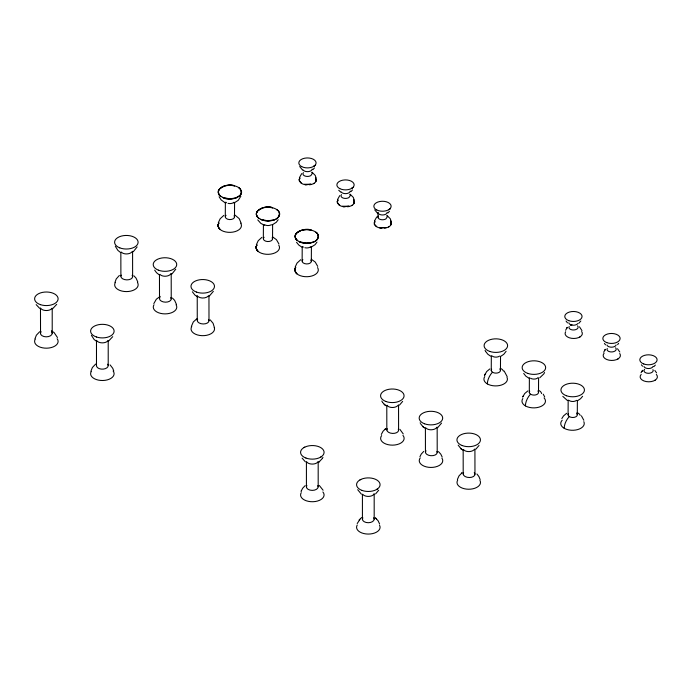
<?xml version="1.0" encoding="UTF-8"?>
<svg xmlns="http://www.w3.org/2000/svg" width="692" height="692" viewBox="0 0 692 692"><rect width="100%" height="100%" fill="white"/><g stroke="black" fill="none" stroke-linecap="round" stroke-linejoin="round"><path stroke-width="1.04" d="M120.849 252.372L120.892 275.996M159.463 274.672L159.506 298.287M197.229 295.458L197.263 320.085M315.734 178.64L315.734 181.477L316.391 179.946L315.734 177.697M353.802 200.619L353.802 203.457L354.451 201.926L353.802 199.677M225.298 216.587L225.367 202.817M234.571 202.782L234.493 216.717M302.136 260.945L302.205 247.182M311.409 247.148L311.331 261.083M491.251 370.488L491.329 355.653M500.532 356.337L500.454 370.272M568.089 414.845L568.167 400.019M577.37 400.694L577.292 414.638M263.341 238.55L263.418 224.865M272.544 238.688L272.613 224.831M529.302 392.45L529.38 377.702M538.506 392.243L538.584 378.386M381.058 228.144L379.493 227.616L386.101 227.538L381.058 228.144A8.633 4.982 0 0 1 375.661 226.068L374.346 224.277L374.822 221.215L374.346 224.277L376.69 226.578M391.248 224.286L390.781 221.025L390.781 224.805L391.248 224.286A8.633 4.982 0 0 1 384.57 228.144M299.117 179.79L299.774 177.887L299.307 180.949L301.651 183.259M337.186 201.77L337.843 199.867L337.367 202.929L339.72 205.23M374.164 223.118L374.346 222.253M40.534 332.722L40.482 308.001M107.744 364.2A5.882 3.555 -0.2 0 1 103.22 369.121A5.882 3.555 -0.2 0 1 96.482 365.272L96.534 365.056M114.967 282.414L116.213 278.971L119.361 275.433M191.338 326.503L193.31 321.953L196.865 318.735M34.929 338.89L36.382 335.179L39.686 331.728M90.929 371.223L92.382 367.504L95.678 364.061M457.395 479.435L459.038 475.828L461.997 472.844M218.309 222.729L220.16 218.767L223.862 215.368M256.36 244.691L258.211 240.73L261.905 237.339M295.147 267.086L296.998 263.124L300.7 259.734M301.34 490.792L302.698 488.197L305.181 485.611M301.089 491.51L301.418 490.567M357.202 523.533L360.67 518.351M153.832 303.58L156.34 299.203L160.241 296.401M381.309 434.438L383.039 431.228L385.626 428.755M419.923 456.729L421.281 454.03L423.729 451.409M566.783 328.12L565.615 330.292M603.683 352.263L604.851 350.091M489.824 368.923L486.666 371.569L484.443 375.618L484.677 375.012M522.728 396.983L524.718 393.532L527.875 390.893M484.746 374.839L484.988 374.199M522.789 396.801L523.04 396.17M299.411 177.68L301.703 173.605M337.48 199.659L339.772 195.585M374.458 221.007L376.742 216.933M240.877 196.182L238.256 200.317L233.991 203.015M322.697 457.879L322.956 457.351M137.128 246.932L133.322 251.672M175.742 269.223L171.936 273.971M441.565 423.08L437.621 427.743M219.018 189.418C217.184 191.71 218.464 194.971 220.765 196.364C212.228 189.054 228.282 182.403 234.553 185.845A11.755 6.79 0 0 1 238.195 187.273L240.202 188.821L239 187.783C247.779 196.883 228.784 201.995 222.452 197.332L229.882 198.907L236.413 197.774M240.747 194.729L241.646 192.117L241.093 190.023L241.413 193.449L239.657 195.905M272.432 207.747C266.143 204.642 250.478 210.948 258.817 218.326C250.296 210.939 266.333 204.365 272.605 207.808A11.755 6.79 0 0 1 276.246 209.244L278.253 210.783L277.051 209.754C282.518 212.98 278.331 219.278 273.6 219.987M278.798 216.691L279.689 214.079L279.144 211.994C281.194 221.25 266.567 222.547 260.503 219.303L267.934 220.869L274.464 219.745M295.856 233.784C294.022 236.076 295.302 239.337 297.603 240.721C289.066 233.412 305.12 226.768 311.391 230.202A11.755 6.79 0 0 1 315.033 231.638L317.04 233.178L315.837 232.149C321.304 235.375 317.118 241.672 312.386 242.382M295.674 267.285L294.844 269.231L294.783 269.897L295.674 267.285L294.844 269.231L295.008 271.229L294.844 270.633L296.851 273.781A11.755 6.79 0 0 0 311.971 275.961A11.755 6.79 0 0 0 317.559 267.562M317.585 239.086L318.484 236.474L317.931 234.389C319.877 243.679 305.432 244.916 299.29 241.698L306.72 243.264L313.251 242.139M641.017 372.754L641.821 371.44M213.361 291.323L209.408 295.986M544.154 373.291L544.578 372.521M561.826 418.565L563.504 415.927L566.662 413.288M506.112 351.32L503.741 354.33L500.852 356.25M299.835 177.956L299.126 179.937L300.622 182.74A8.633 4.982 0 0 0 306.02 184.816L311.063 184.21L304.454 184.297L306.02 184.816M337.904 199.936L337.194 201.917L338.682 204.72A8.633 4.982 0 0 0 344.08 206.796L349.131 206.19L342.514 206.268L344.08 206.796M378.697 490.213L375.583 493.924M402.649 401.403L399.466 405.114M479.02 445.492L475.837 449.212M56.727 304.324L52.592 308.762M112.727 336.658L108.592 341.087M580.839 320.993L578.806 323.32M278.193 219.736L276.307 222.279L272.043 224.987M316.979 242.131L315.094 244.674L310.829 247.381M257.139 211.345L256.17 214.001L257.139 216.734M322.377 458.433L319.073 461.953M218.914 222.876L218.006 224.874L218.17 226.864L218.006 226.275L220.013 229.424A11.755 6.79 0 0 0 235.133 231.595A11.755 6.79 0 0 0 240.721 223.205M256.957 244.847L256.057 246.836L256.222 248.835L256.057 248.246L258.064 251.386A11.755 6.79 0 0 0 273.176 253.566A11.755 6.79 0 0 0 278.772 245.167M543.834 373.888L539.743 377.797M582.621 396.282L580.579 398.696L577.69 400.616M618.648 343.362L617.601 344.651M655.359 365.091L653.845 366.648M566.982 327.861L567.44 327.307M605.05 349.841L605.509 349.287M642.02 371.189L642.842 370.281M566.705 328.224L567.103 327.697M604.765 350.204L605.171 349.676M641.743 371.552L642.141 371.024M234.38 185.776C228.576 183.951 215.428 186.399 219.096 194.772M311.218 230.142C305.406 228.317 292.258 230.756 295.934 239.129M359.693 519.303L359.079 520.021M312.931 169.67L314.428 167.94M350.991 191.649L352.496 189.919M387.97 212.998L389.475 211.268M219.58 188.804L224.217 186.122M240.185 195.343L235.548 198.024M257.632 210.766L262.268 208.093M277.656 217.859L278.236 217.314M296.418 233.161L301.055 230.488M316.443 240.254L317.022 239.709M361.181 517.945L361.648 517.616M319.133 461.91L319.583 461.59M385.115 429.118L385.565 428.798M461.486 473.207L461.936 472.896M321.296 456.737L320.638 457.144M377.339 489.036L376.638 489.478M580.095 336.857L579.593 337.142M618.198 358.811L617.619 359.139M655.134 380.176L654.632 380.47M314.168 183.276L313.545 183.631M352.228 205.256L351.614 205.611M389.207 226.604L388.593 226.959M304.013 447.542L304.774 447.136M360.013 479.876L360.774 479.469M225.384 185.75L229.882 185.24L234.553 185.845M263.436 207.712L267.934 207.211L272.605 207.808M302.222 230.107L306.72 229.606L311.391 230.202M234.38 198.405C229.113 199.4 222.729 198.993 219.018 194.651M272.432 220.367C267.164 221.371 260.772 220.956 257.069 216.613M311.218 242.762C305.959 243.766 299.558 243.35 295.856 239.008M264.621 225.298L260.867 223.404L257.735 219.883M272.518 236.837L276.454 239.666L278.937 243.982M311.305 259.232L315.241 262.06L317.723 266.377M225.116 202.773L221.172 199.945L219.113 196.77M301.954 247.139L298.875 245.115L296.522 242.278M529.216 378.368L525.911 376.223L523.697 373.438M197.704 296.885L195.006 295.173L192.359 291.79M51.39 330.845L54.088 332.558L57.445 337.497M490.507 356.095L487.86 354.252L485.646 351.467M567.345 400.452L562.821 396.378M235.064 215.151L239.198 218.646L241.145 223.161M264.629 224.727L264.768 224.813A4.61 2.63 -0.6 0 0 271.29 224.762M463.043 450.198L461.218 448.935M423.461 427.137L424.715 428.054M384.847 404.837L386.101 405.763M96.845 341.493L94.155 339.547L91.413 335.335M159.039 274.689L156.53 272.709L154.662 270.131M120.425 252.398L117.917 250.417L115.322 246.265M39.643 308.329L36.148 304.601M361.388 494.166L357.695 489.711M305.388 461.841L302.119 458.147M458.182 445.138L460.976 448.727M420.848 424.127L423.219 426.921M382.564 402.346L384.596 404.63M210.204 319.86L213.101 323.311L214.442 327.697M172.446 298.062L174.635 300.354L176.443 304.359M133.833 275.762L136.021 278.063L137.829 282.068M460.509 448.329L461.694 449.333M422.751 426.531L423.928 427.535M384.138 404.24L385.314 405.244M438.468 451.599L440.804 454.177L442.179 457.031M399.855 429.308L403.263 433.953M375.808 518.239L375.332 517.832L378.083 520.73L379.605 523.956M376.05 518.446L376.517 518.836M319.332 485.507L323.103 490.247M296.851 273.781L295.337 271.999L295.752 272.631M258.064 251.386L256.55 249.604L256.957 250.236M220.013 229.424L218.499 227.633L218.914 228.273M387.027 215.48L390.305 218.767L391.075 221.18M350.048 194.132L353.327 197.419L354.096 199.832M311.988 172.152L315.258 175.439L316.028 177.853M377.685 213.447L374.718 209.858M338.734 190.257L340.706 192.108M302.638 170.128L299.679 166.53M617.532 348.768L619.79 352.003M579.463 326.797L581.946 330.586M654.866 370.462L656.578 372.876M642.548 366.198L641.363 364.805M605.569 344.85L604.384 343.457M567.509 322.879L566.047 321.071M476.935 474.003L478.933 476.598L480.127 479.539M295.674 272.51L296.764 273.695M256.888 250.115L257.978 251.3M218.836 228.152L219.926 229.337M504.139 370.981L507.141 376.569M581.436 415.866L583.806 420.269M110.089 364.892L112.727 368.265L113.782 371.024M543.211 394.172L544.708 396.948M381.811 401.049L382.235 401.836M420.156 422.786L420.425 423.34M485.075 350.325L485.343 350.905M387.174 212.262L387.174 212.34A4.636 2.621 -0.4 0 1 382.607 214.978A4.636 2.621 -0.4 0 1 377.901 212.461M377.988 217.245L377.901 212.383M474.92 448.978L474.963 474.245M463.164 449.506L463.199 474.089M437.162 427.18L437.206 452.447M425.407 427.708L425.442 452.291M398.549 404.881L398.592 430.156M386.793 405.417L386.828 429.992M208.958 295.423L208.993 320.69M171.201 273.625L171.235 298.892M132.587 251.334L132.622 276.601M374.182 494.192L374.182 519.104M362.418 494.226L362.418 519.199M318.182 461.858L318.182 486.779M306.418 461.901L306.418 486.865M108.212 340.637L108.212 365.549M96.482 340.334L96.482 365.264M52.211 308.303L52.211 333.224M113.133 371.007A11.755 6.79 0 0 1 102.797 380.505A11.755 6.79 0 0 1 91.257 371.483M107.926 340.637A5.882 3.235 0.2 0 1 102.364 342.86A5.882 3.235 0.2 0 1 96.759 340.646M57.133 338.673A11.755 6.79 0 0 1 46.797 348.18A11.755 6.79 0 0 1 35.257 339.149M51.744 331.875A5.882 3.555 -0.2 0 1 46.139 336.831A5.882 3.555 -0.2 0 1 41.087 331.676M51.926 308.303A5.882 3.235 0.2 0 1 46.364 310.535A5.882 3.235 0.2 0 1 40.759 308.312M137.431 282.431A11.755 6.79 0 0 1 126.42 291.591A11.755 6.79 0 0 1 115.4 282.431M132.163 275.312A5.882 3.391 2.2 0 1 126.835 279.879A5.882 3.391 2.2 0 1 121.256 275.122M132.267 251.473A5.882 3.408 -2.5 0 1 126.991 253.921A5.882 3.408 -2.5 0 1 121.351 252.087M176.045 304.722A11.755 6.79 0 0 1 165.033 313.883A11.755 6.79 0 0 1 154.013 304.722M170.777 297.603A5.882 3.391 2.2 0 1 165.449 302.17A5.882 3.391 2.2 0 1 159.869 297.422M170.881 273.764A5.882 3.408 -2.5 0 1 165.604 276.22A5.882 3.408 -2.5 0 1 159.973 274.378M214.278 327.454A11.755 6.79 0 0 1 201.952 335.663A11.755 6.79 0 0 1 191.77 326.52M208.534 319.401A5.882 3.391 2.2 0 1 203.206 323.968A5.882 3.391 2.2 0 1 197.627 319.22M208.292 296.046A5.882 3.408 -2.5 0 1 198.18 296.652M272.129 237.737A4.61 2.725 1.2 0 1 267.596 241.534A4.61 2.725 1.2 0 1 264.093 237.269M310.916 260.131A4.61 2.725 1.2 0 1 306.383 263.929A4.61 2.725 1.2 0 1 302.88 259.664M310.786 246.637A4.61 2.63 -0.6 0 1 304.878 247.719M303.416 247.122A4.61 2.63 -0.6 0 1 302.629 246.456M234.078 215.766A4.61 2.725 1.2 0 1 229.545 219.572A4.61 2.725 1.2 0 1 226.042 215.298M233.948 202.272A4.61 2.63 -0.6 0 1 228.04 203.362M226.578 202.765A4.61 2.63 -0.6 0 1 225.791 202.099M378.481 215.956A4.636 2.69 -1.7 0 0 379.917 219.312A4.636 2.69 -1.7 0 0 385.902 218.914L387.26 216.907A4.636 2.69 -1.7 0 0 386.88 215.93M390.72 221.284A8.633 4.982 0 0 1 391.257 222.262M350.204 190.992A4.636 2.621 -0.4 0 1 346.363 193.596A4.636 2.621 -0.4 0 1 341.199 191.926M341.502 194.608A4.636 2.69 -1.7 0 0 342.938 197.964A4.636 2.69 -1.7 0 0 348.932 197.566L350.282 195.637A4.636 2.69 -1.7 0 0 349.901 194.582M354.269 202.938A8.633 4.982 0 0 1 347.592 206.796M312.135 169.012A4.636 2.621 -0.4 0 1 308.303 171.616A4.636 2.621 -0.4 0 1 303.139 169.955M303.433 172.628A4.636 2.69 -1.7 0 0 304.869 175.984A4.636 2.69 -1.7 0 0 310.864 175.586L312.222 173.58A4.636 2.69 -1.7 0 0 311.841 172.602M316.201 180.958A8.633 4.982 0 0 1 309.532 184.816M373.706 517.754A5.882 3.555 -0.2 0 1 368.326 522.719A5.882 3.555 -0.2 0 1 362.859 517.815M374.113 493.681A5.882 3.235 0.2 0 1 368.957 496.398A5.882 3.235 0.2 0 1 362.824 494.356M379.519 525.202A11.755 6.79 0 0 1 368.109 534.068A11.755 6.79 0 0 1 357.262 524.968M317.81 485.585A5.882 3.555 -0.2 0 1 312.178 490.386A5.882 3.555 -0.2 0 1 306.859 485.481M317.896 461.858A5.882 3.235 0.2 0 1 312.326 464.081A5.882 3.235 0.2 0 1 306.72 461.867M322.879 491.951A11.755 6.79 0 0 1 312.966 501.726A11.755 6.79 0 0 1 301.262 492.635M398.073 405.27A5.882 3.408 -2.4 0 1 392.347 407.493A5.882 3.408 -2.4 0 1 387.053 405.227M398.324 429.178A5.873 3.382 2.3 0 1 392.528 433.417A5.873 3.382 2.3 0 1 387.235 428.668M402.934 435.363A11.755 6.79 0 0 1 392.598 445.146A11.755 6.79 0 0 1 381.647 435.588M436.851 427.319A5.882 3.408 -2.4 0 1 431.696 429.767A5.882 3.408 -2.4 0 1 426.038 428.054M436.937 451.469A5.873 3.382 2.3 0 1 430.943 455.699A5.873 3.382 2.3 0 1 426.004 450.76M441.903 458.113A11.755 6.79 0 0 1 430.779 467.437A11.755 6.79 0 0 1 420.26 457.879M474.444 449.359A5.882 3.408 -2.4 0 1 469.107 451.582A5.882 3.408 -2.4 0 1 463.692 449.739M474.254 472.653A5.873 3.382 2.3 0 1 469.461 477.523A5.873 3.382 2.3 0 1 463.605 472.766M479.945 480.378A11.755 6.79 0 0 1 468.536 489.235A11.755 6.79 0 0 1 457.697 480.136M538.168 390.435A11.755 6.747 -59.7 0 1 541.646 393.592M525.401 405.893A11.755 6.747 -59.7 0 1 530.505 394.172M538.22 377.503A4.61 2.63 -0.6 0 1 530.47 378.204M538.047 391.231A4.61 2.725 1.2 0 1 533.982 395.106A4.61 2.725 1.2 0 1 529.7 391.196M544.076 397.883A11.755 6.79 0 0 1 534.362 407.873A11.755 6.79 0 0 1 522.815 398.557M576.955 412.83A11.755 6.747 -59.7 0 1 580.216 415.416M564.188 428.287A11.755 6.747 -59.7 0 1 569.291 416.567M576.592 400.331A4.61 2.63 -0.6 0 1 568.945 400.357M576.791 413.574A4.61 2.725 1.2 0 1 572.82 417.501A4.61 2.725 1.2 0 1 568.495 413.591M583.823 421.653A11.755 6.79 0 0 1 571.142 430.234A11.755 6.79 0 0 1 562.224 420.191M500.117 368.464A11.755 6.747 -59.7 0 1 503.378 371.05M487.35 383.93A11.755 6.747 -59.7 0 1 492.462 372.201M499.589 356.103A4.61 2.63 -0.6 0 1 492.107 355.999M499.953 369.217A4.61 2.725 1.2 0 1 495.982 373.135A4.61 2.725 1.2 0 1 491.657 369.225M506.985 377.287A11.755 6.79 0 0 1 495.022 385.902A11.755 6.79 0 0 1 484.763 376.586M653.049 366.405A4.636 2.621 -0.4 0 1 648.482 368.533A4.636 2.621 -0.4 0 1 643.949 366.431M652.928 369.597A4.636 2.69 -1.7 0 1 648.17 373.317A4.636 2.69 -1.7 0 1 644.624 369.312M656.327 374.415A8.633 4.982 0 0 1 648.785 381.802A8.633 4.982 0 0 1 641.181 374.433M616.114 344.945A4.636 2.621 -0.4 0 1 611.52 347.185A4.636 2.621 -0.4 0 1 606.945 344.979M615.569 347.799A4.636 2.69 -1.7 0 1 612.091 351.943A4.636 2.69 -1.7 0 1 607.247 348.457M619.712 353.491A8.633 4.982 0 0 1 611.494 360.445A8.633 4.982 0 0 1 604.116 353.188M577.777 323.536A4.636 2.621 -0.4 0 1 572.751 325.188A4.636 2.621 -0.4 0 1 568.833 322.801M577.509 325.828A4.636 2.69 -1.7 0 1 574.023 329.972A4.636 2.69 -1.7 0 1 569.179 326.486M570.485 325.344A4.636 2.69 -1.7 0 1 571.999 324.799M581.643 331.52A8.633 4.982 0 0 1 573.936 338.475A8.633 4.982 0 0 1 565.641 331.745M218.006 224.874L217.945 225.575L218.836 222.919L218.006 224.874M256.057 246.836L255.988 247.537L256.888 244.89L256.057 246.836M314.601 165.725L313.562 166.443L315.414 165.224L314.601 165.725M352.661 187.696L351.623 188.423L353.482 187.195L352.661 187.696M389.639 209.045L388.601 209.771L390.461 208.543L389.639 209.045M96.482 337.004A11.755 6.79 0 0 0 114.119 331.122A11.755 6.79 0 0 0 96.482 325.24A11.755 6.79 0 0 0 96.482 337.004M40.482 304.67A11.755 6.79 0 0 0 58.119 298.788A11.755 6.79 0 0 0 40.482 292.915A11.755 6.79 0 0 0 40.482 304.67M119.759 247.857A11.755 6.79 0 0 0 138.08 242.719A11.755 6.79 0 0 0 121.212 236.128A11.755 6.79 0 0 0 119.759 247.857M158.373 270.157A11.755 6.79 0 0 0 176.694 265.019A11.755 6.79 0 0 0 159.826 258.427A11.755 6.79 0 0 0 158.373 270.157M196.467 292.076A11.755 6.79 0 0 0 214.477 286.583A11.755 6.79 0 0 0 197.229 280.329A11.755 6.79 0 0 0 196.467 292.076M376.751 209.97A8.633 4.982 0 0 0 390.954 207.254A8.633 4.982 0 0 0 379.787 201.51A8.633 4.982 0 0 0 376.751 209.97M339.772 188.622A8.633 4.982 0 0 0 353.975 185.906A8.633 4.982 0 0 0 342.808 180.162A8.633 4.982 0 0 0 339.772 188.622M301.712 166.642A8.633 4.982 0 0 0 315.907 163.935A8.633 4.982 0 0 0 304.74 158.191A8.633 4.982 0 0 0 301.712 166.642M361.933 490.377A11.755 6.79 0 0 0 380.064 485.023A11.755 6.79 0 0 0 362.971 478.63A11.755 6.79 0 0 0 361.933 490.377M305.933 458.043A11.755 6.79 0 0 0 324.072 452.689A11.755 6.79 0 0 0 306.971 446.297A11.755 6.79 0 0 0 305.933 458.043M385.885 401.472A11.755 6.79 0 0 0 404.059 396.161A11.755 6.79 0 0 0 387.001 389.734A11.755 6.79 0 0 0 385.885 401.472M424.499 423.772A11.755 6.79 0 0 0 442.672 418.461A11.755 6.79 0 0 0 425.615 412.025A11.755 6.79 0 0 0 424.499 423.772M462.256 445.57A11.755 6.79 0 0 0 480.43 440.259A11.755 6.79 0 0 0 463.372 433.832A11.755 6.79 0 0 0 462.256 445.57M527.762 373.386A11.755 6.79 0 0 0 545.651 367.763A11.755 6.79 0 0 0 528.281 361.631A11.755 6.79 0 0 0 527.762 373.386M566.549 395.781A11.755 6.79 0 0 0 584.437 390.158A11.755 6.79 0 0 0 567.068 384.025A11.755 6.79 0 0 0 566.549 395.781M489.711 351.415A11.755 6.79 0 0 0 507.599 345.801A11.755 6.79 0 0 0 490.23 339.66A11.755 6.79 0 0 0 489.711 351.415M643.768 363.983A8.633 4.982 0 0 0 657.089 360.056A8.633 4.982 0 0 0 644.529 355.359A8.633 4.982 0 0 0 643.768 363.983M606.789 342.635A8.633 4.982 0 0 0 620.11 338.708A8.633 4.982 0 0 0 607.55 334.011A8.633 4.982 0 0 0 606.789 342.635M568.729 320.655A8.633 4.982 0 0 0 582.041 316.728A8.633 4.982 0 0 0 569.49 312.031A8.633 4.982 0 0 0 568.729 320.655"/></g></svg>
